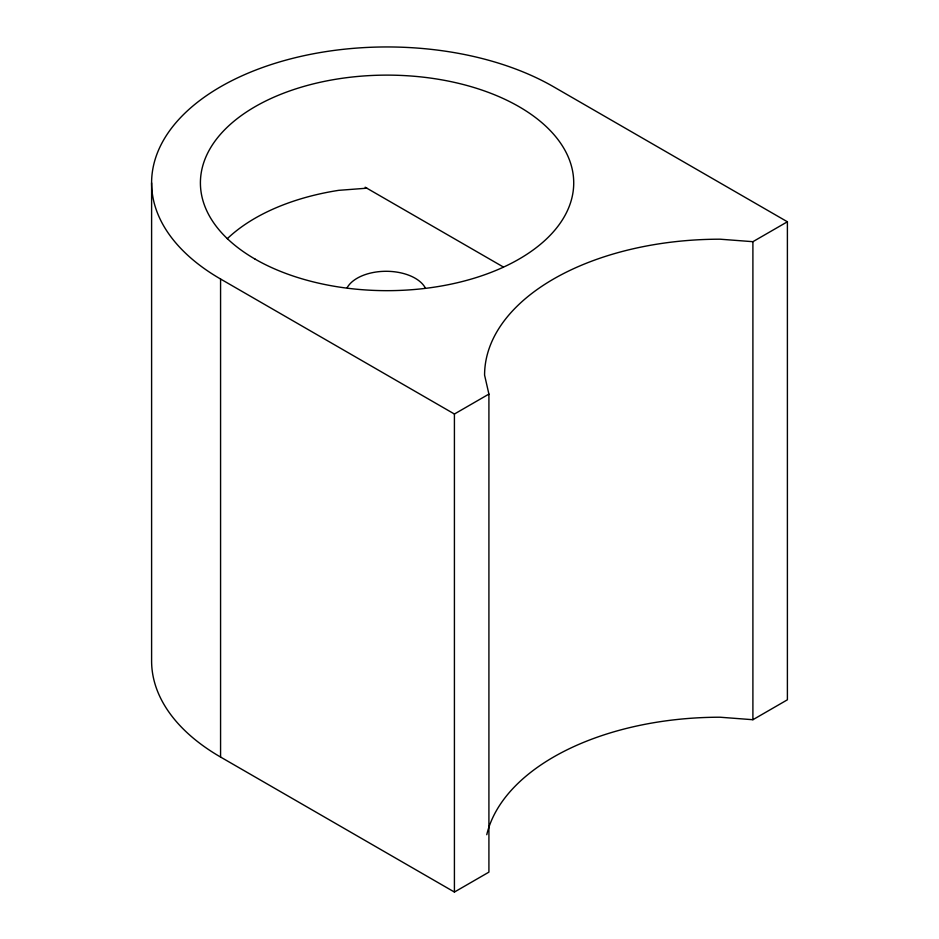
<?xml version="1.0" encoding="UTF-8"?>
<svg xmlns="http://www.w3.org/2000/svg" width="939" height="939" viewBox="0 0 939 939"><rect width="100%" height="100%" fill="white"/><g stroke="black" fill="none" stroke-linecap="round" stroke-linejoin="round"><path stroke-width="1.41" d="M787.398 221.78L553.552 86.764A235.454 135.932 0 0 0 220.571 86.764A235.454 135.932 0 0 0 220.571 279.012L454.417 414.017L488.914 394.098L484.583 375.131A235.454 135.932 0 0 1 720.037 239.199L752.902 241.687L787.398 221.78L787.398 699.801L752.902 719.72L720.037 717.22A235.454 135.932 0 0 0 486.766 834.712M151.602 182.882L151.602 660.915A235.454 135.932 0 0 0 220.571 757.045L454.417 892.05L488.914 872.131L488.914 394.098M366.856 188.199L338.744 190.335A186.661 107.774 0 0 0 227.297 238.694M365.142 187.213L503.14 266.876M752.902 241.687L752.902 719.72M454.417 414.017L454.417 892.05M220.571 279.012L220.571 757.045M347.184 287.639A40.987 23.663 0 0 1 386.164 271.289A40.987 23.663 0 0 1 425.144 287.639M255.068 259.094A186.661 107.774 0 0 0 567.367 210.782A186.661 107.774 0 0 0 338.744 78.794A186.661 107.774 0 0 0 255.068 259.094"/></g></svg>
